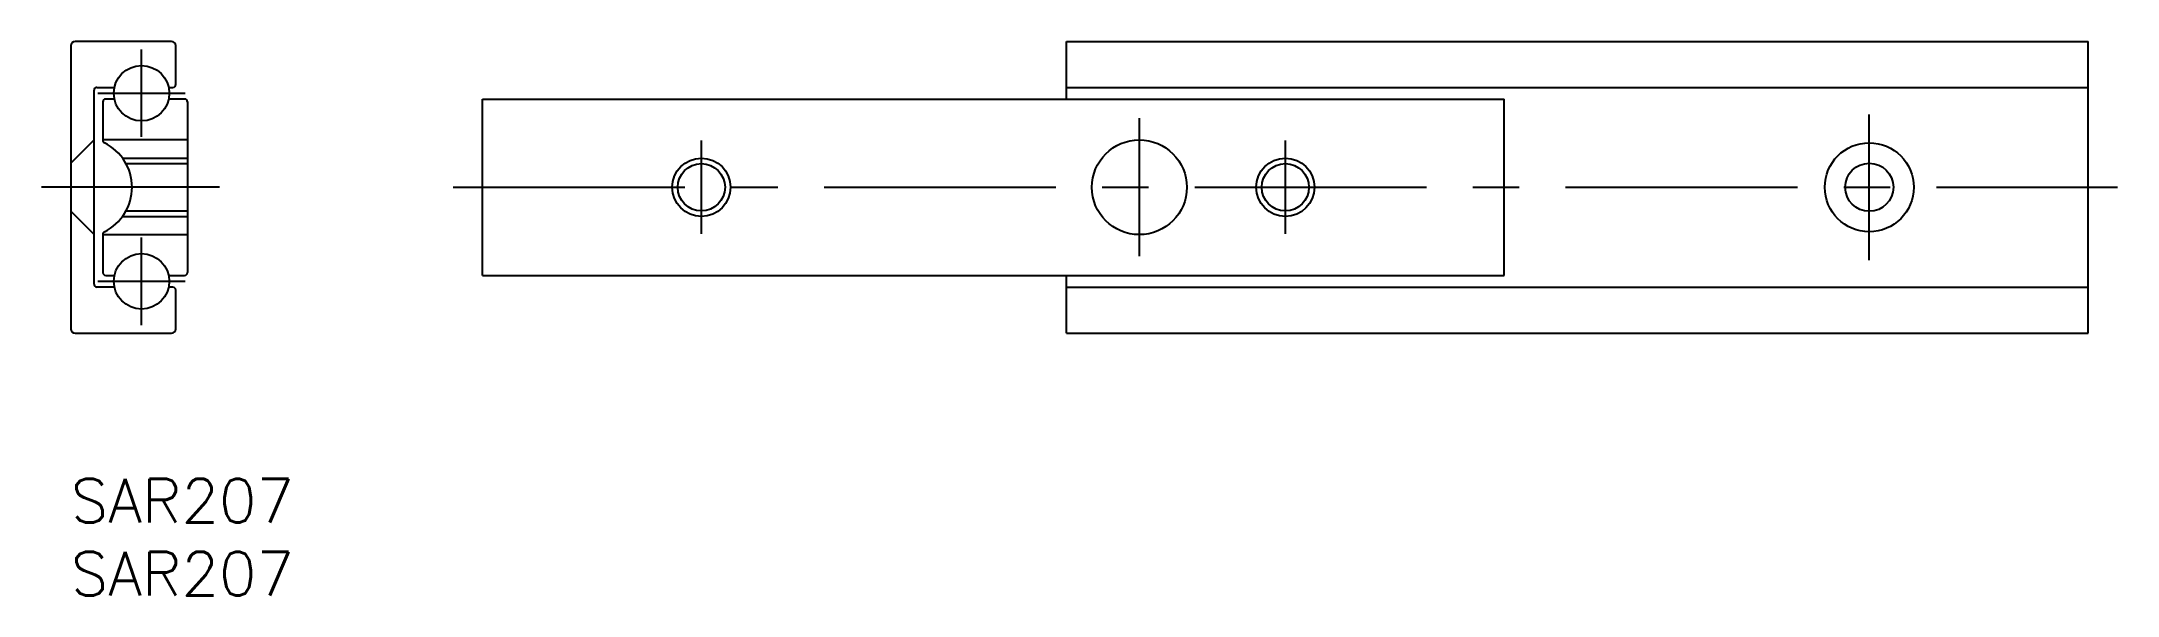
# Model space of a CAD drawing. Extents: x -2 to 140, y -8 to 30.
import ezdxf

# ---------------------------------------------------------------- set-up
doc = ezdxf.new("R2010")
doc.units = 0
doc.header["$LTSCALE"] = 0.5
doc.linetypes.add('CENTER', pattern=[50.8, 31.75, -6.35, 6.35, -6.35])
doc.linetypes.add('DASHED', pattern=[19.05, 12.7, -6.35])
for name, color, linetype in [('MSM_CENTER', 1, 'CENTER'), ('MSM_CONTINUOUS', 7, 'CONTINUOUS'), ('MSM_DASHED', 4, 'DASHED'), ('MSM_NARROW', 5, 'CONTINUOUS'), ('MSM_PART_NUMBER', 7, 'CONTINUOUS')]:
    doc.layers.add(name, color=color, linetype=linetype)
doc.styles.get("Standard").update_dxf_attribs({"font": 'txt.shx', "height": 3, "bigfont": 'bigfont.shx'})

# ---------------------------------------------------------------- blocks, each defined once
blk = doc.blocks.new('*U5')
at = {"layer": 'MSM_PART_NUMBER'}
blk.add_text('SAR207', height=3, dxfattribs=at).set_placement((0, -3))
blk = doc.blocks.new('*U6')
at = {"layer": 'MSM_PART_NUMBER'}
blk.add_text('SAR207', height=3, dxfattribs=at).set_placement((0, -8))

msp = doc.modelspace()

# ---------------------------------------------------------------- linework, layer by layer
at = {"layer": 'MSM_CENTER'}
for p, q in [((4.85, 23.45), (4.85, 29.45)), ((1.85, 26.45), (7.85, 26.45)), ((73.2, 15.27), (73.2, 24.73)), ((123.2, 15), (123.2, 25)), ((43.2, 16.8), (43.2, 23.2)), ((43.2, 17), (43.2, 23)), ((83.2, 16.8), (83.2, 23.2)), ((83.2, 17), (83.2, 23)), ((10.2, 20), (-2, 20)), ((26.2, 20), (140.2, 20)), ((4.85, 10.55), (4.85, 16.55)), ((1.85, 13.55), (7.85, 13.55))]:
    msp.add_line(p, q, dxfattribs=at)
at = {"layer": 'MSM_CONTINUOUS'}
for p, q in [((6.9, 30), (0.3, 30)), ((68.2, 26.05), (68.2, 30)), ((68.2, 30), (138.2, 30)), ((138.2, 10), (138.2, 30)), ((0, 29.7), (0, 10.3)), ((7.2, 27.05), (7.2, 29.7)), ((1.6, 13.35), (1.6, 26.65)), ((1.8, 26.85), (2.99, 26.85)), ((2.2, 25.85), (2.2, 23.22)), ((2.99, 26.05), (2.4, 26.05)), ((6.71, 26.85), (7, 26.85)), ((7.8, 26.05), (6.71, 26.05)), ((8, 25.85), (8, 14.15)), ((28.2, 26.05), (98.2, 26.05)), ((28.2, 13.95), (28.2, 26.05)), ((68.2, 26.85), (138.2, 26.85)), ((98.2, 13.95), (98.2, 26.05)), ((2.2, 16.78), (2.2, 14.15)), ((2.99, 13.15), (1.8, 13.15)), ((2.4, 13.95), (2.99, 13.95)), ((6.71, 13.95), (7.8, 13.95)), ((7, 13.15), (6.71, 13.15)), ((7.2, 10.3), (7.2, 12.95)), ((28.2, 13.95), (98.2, 13.95)), ((68.2, 10), (68.2, 13.95)), ((68.2, 13.15), (138.2, 13.15)), ((0.3, 10), (6.9, 10)), ((68.2, 10), (138.2, 10))]:
    msp.add_line(p, q, dxfattribs=at)
for centre, radius in [((4.85, 26.45), 1.9), ((73.2, 20), 3.25), ((123.2, 20), 3.05), ((43.2, 20), 1.62), ((83.2, 20), 1.62), ((123.2, 20), 1.65), ((4.85, 13.55), 1.9)]:
    msp.add_circle(centre, radius, dxfattribs=at)
for centre, radius, start, end in [((0.3, 29.7), 0.3, 90, 180), ((6.9, 29.7), 0.3, 0, 90), ((7, 27.05), 0.2, 270, 0), ((1.8, 26.65), 0.2, 90, 180), ((2.4, 25.85), 0.2, 90, 180), ((7.8, 25.85), 0.2, 0, 90), ((2.4, 23.22), 0.2, 180, 243.6122), ((0.8, 20), 3.4, 296.3878, 63.6122), ((2.4, 16.78), 0.2, 116.3878, 180), ((1.8, 13.35), 0.2, 180, 270), ((2.4, 14.15), 0.2, 180, 270), ((7, 12.95), 0.2, 0, 90), ((7.8, 14.15), 0.2, 270, 0), ((0.3, 10.3), 0.3, 180, 270), ((6.9, 10.3), 0.3, 270, 0)]:
    msp.add_arc(centre, radius, start, end, dxfattribs=at)
at = {"layer": 'MSM_DASHED'}
for p, q in [((1.6, 23.25), (0, 21.65)), ((8, 23.25), (2.2, 23.25)), ((3.55, 22), (8, 22)), ((3.79, 21.62), (8, 21.62)), ((0, 18.35), (1.6, 16.75)), ((3.55, 18), (8, 18)), ((3.79, 18.38), (8, 18.38)), ((2.2, 16.75), (8, 16.75))]:
    msp.add_line(p, q, dxfattribs=at)
at = {"layer": 'MSM_NARROW'}
for centre in [(43.2, 20), (83.2, 20)]:
    msp.add_circle(centre, 2, dxfattribs=at)

# ---------------------------------------------------------------- block references
at = {"layer": 'MSM_CONTINUOUS'}
for name in ['*U5', '*U6']:
    msp.add_blockref(name, (0, 0), dxfattribs=at)

doc.saveas('drawing.dxf')
